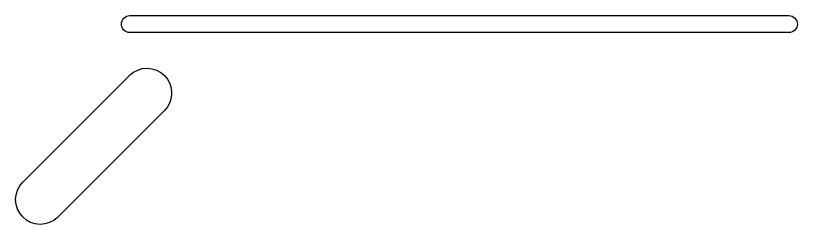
# Model space of a CAD drawing. Extents: x 119.7 to 160.3, y -116.7 to -64.
# Drawn here: x 128.13 to 134.06, y -109.82 to -108.24 of the extents above; entities that cross this region are included whole.
import ezdxf

# ---------------------------------------------------------------- set-up
doc = ezdxf.new("R2010")
doc.units = 0
doc.layers.add('BLACK', color=7, linetype='CONTINUOUS')

msp = doc.modelspace()

# ---------------------------------------------------------------- linework, layer by layer
at = {"layer": 'BLACK', "linetype": 'CONTINUOUS'}
for p, q in [((128.937, -108.288), (128.941, -108.276)), ((128.941, -108.276), (128.947, -108.265)), ((128.947, -108.265), (128.955, -108.255)), ((128.955, -108.255), (128.965, -108.247)), ((128.965, -108.247), (128.976, -108.241)), ((128.976, -108.241), (128.988, -108.237)), ((128.988, -108.237), (128.997, -108.236)), ((128.997, -108.236), (134.003, -108.236)), ((134.003, -108.236), (134.012, -108.237)), ((134.012, -108.237), (134.024, -108.241)), ((134.024, -108.241), (134.035, -108.247)), ((134.035, -108.247), (134.045, -108.255)), ((134.045, -108.255), (134.053, -108.265)), ((134.053, -108.265), (134.059, -108.276)), ((134.059, -108.276), (134.063, -108.288)), ((128.936, -108.3), (128.937, -108.288)), ((128.937, -108.312), (128.936, -108.3)), ((128.941, -108.324), (128.937, -108.312)), ((128.947, -108.335), (128.941, -108.324)), ((128.955, -108.345), (128.947, -108.335)), ((134.053, -108.335), (134.045, -108.345)), ((134.059, -108.324), (134.053, -108.335)), ((134.063, -108.312), (134.059, -108.324)), ((134.063, -108.288), (134.064, -108.3)), ((134.064, -108.3), (134.063, -108.312)), ((128.965, -108.353), (128.955, -108.345)), ((128.976, -108.359), (128.965, -108.353)), ((128.988, -108.363), (128.976, -108.359)), ((128.997, -108.364), (128.988, -108.363)), ((134.003, -108.364), (128.997, -108.364)), ((134.012, -108.363), (134.003, -108.364)), ((134.024, -108.359), (134.012, -108.363)), ((134.035, -108.353), (134.024, -108.359)), ((134.045, -108.345), (134.035, -108.353)), ((129.06, -108.648), (129.095, -108.637)), ((129.095, -108.637), (129.132, -108.634)), ((129.132, -108.634), (129.168, -108.638)), ((128.189, -109.497), (128.997, -108.689)), ((128.997, -108.689), (128.999, -108.687)), ((128.999, -108.687), (129.028, -108.664)), ((129.028, -108.664), (129.06, -108.648)), ((129.168, -108.638), (129.203, -108.649)), ((129.203, -108.649), (129.235, -108.667)), ((129.235, -108.667), (129.263, -108.69)), ((129.263, -108.69), (129.286, -108.718)), ((129.286, -108.718), (129.303, -108.751)), ((129.303, -108.751), (129.314, -108.786)), ((129.314, -108.786), (129.317, -108.822)), ((129.314, -108.859), (129.303, -108.894)), ((129.317, -108.822), (129.314, -108.859)), ((129.286, -108.926), (129.262, -108.954)), ((129.303, -108.894), (129.286, -108.926)), ((129.262, -108.954), (128.454, -109.762)), ((128.149, -109.558), (128.166, -109.526)), ((128.166, -109.526), (128.189, -109.497)), ((128.138, -109.593), (128.149, -109.558)), ((128.134, -109.629), (128.138, -109.593)), ((128.138, -109.666), (128.134, -109.629)), ((128.148, -109.701), (128.138, -109.666)), ((128.165, -109.733), (128.148, -109.701)), ((128.188, -109.761), (128.165, -109.733)), ((128.216, -109.785), (128.188, -109.761)), ((128.452, -109.764), (128.424, -109.787)), ((128.454, -109.762), (128.452, -109.764)), ((128.248, -109.802), (128.216, -109.785)), ((128.283, -109.813), (128.248, -109.802)), ((128.32, -109.817), (128.283, -109.813)), ((128.356, -109.814), (128.32, -109.817)), ((128.391, -109.804), (128.356, -109.814)), ((128.424, -109.787), (128.391, -109.804))]:
    msp.add_line(p, q, dxfattribs=at)

doc.saveas('drawing.dxf')
